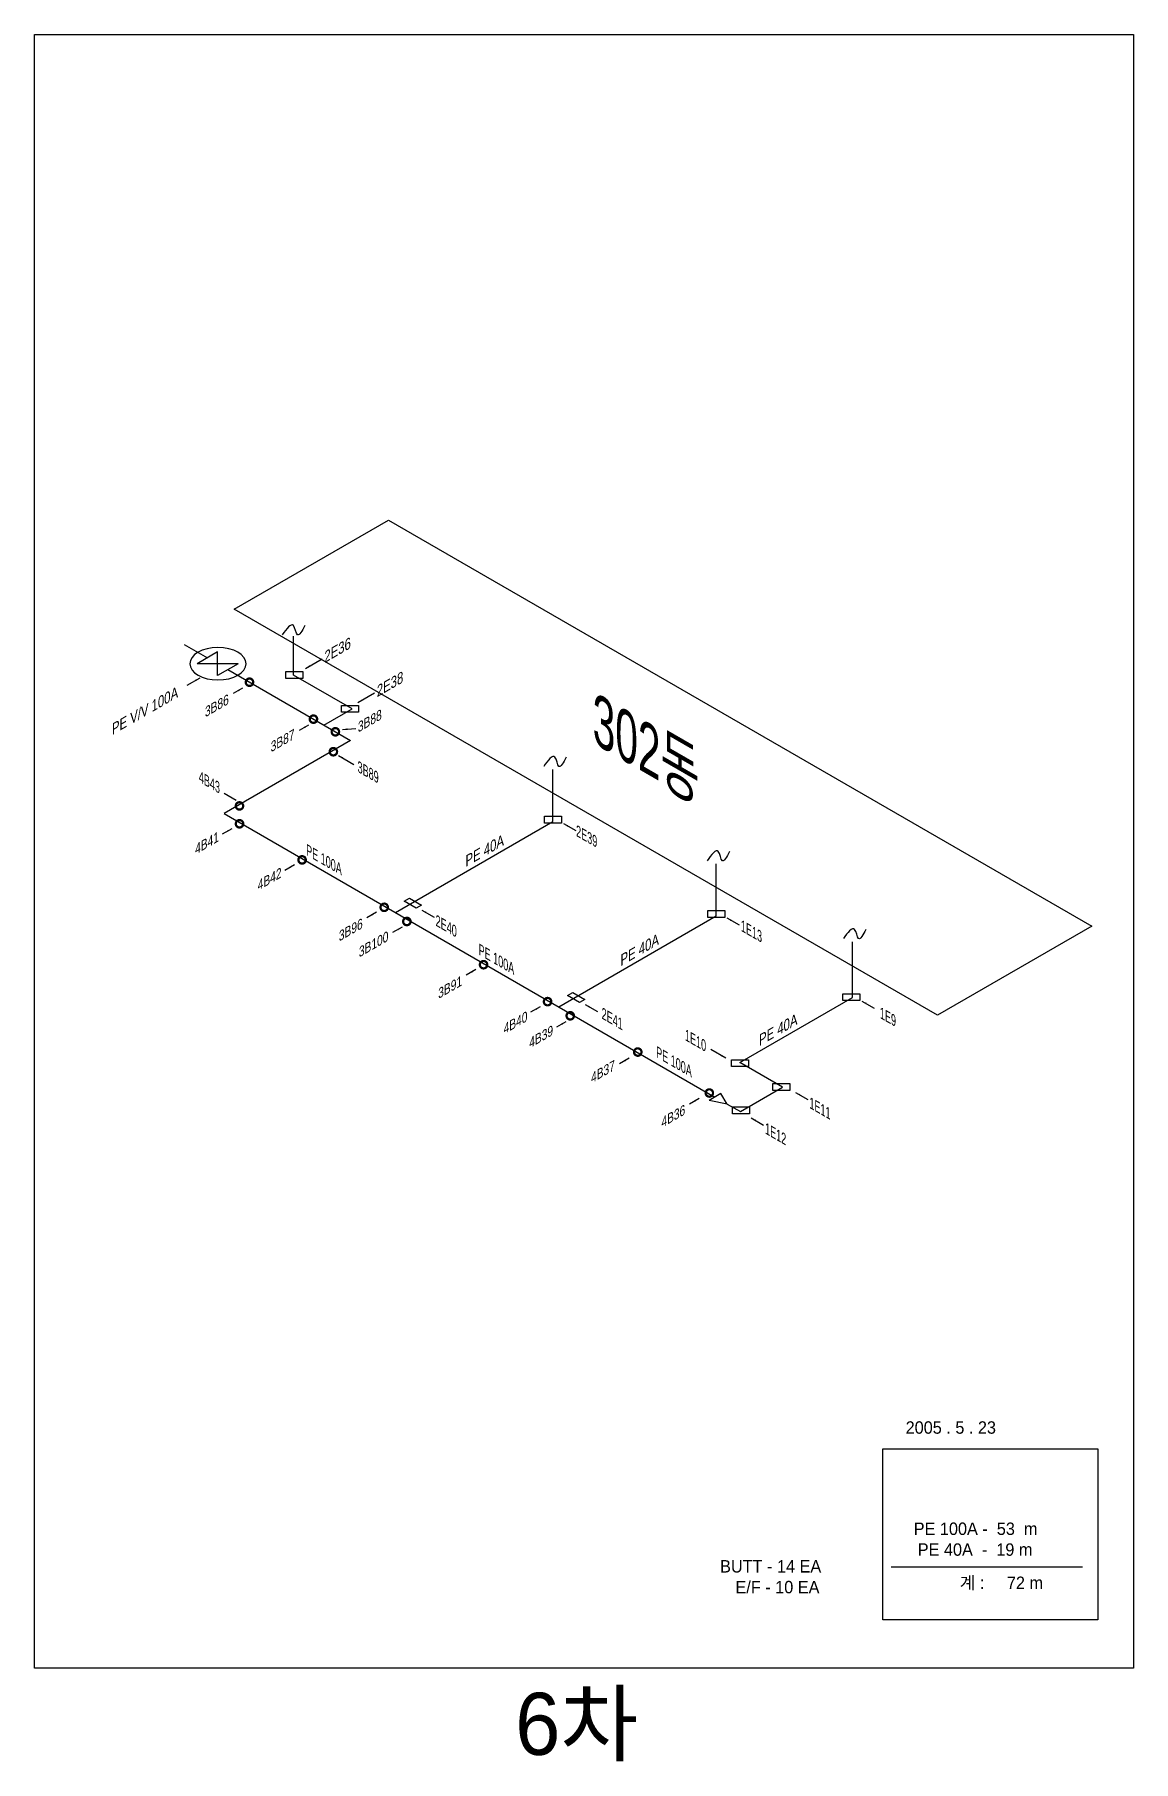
# Model space of a CAD drawing. Extents: x 207357 to 2790028, y 575219 to 1181204.
# Drawn here: x 2263430 to 2395324, y 949761 to 1157014 of the extents above; entities that cross this region are included whole.
import ezdxf

# ---------------------------------------------------------------- set-up
doc = ezdxf.new("R2010")
doc.units = 0
doc.header["$LTSCALE"] = 100
doc.layers.get('0').update_dxf_attribs({"linetype": 'CONTINUOUS'})
for name, color, linetype in [('2차ABF', 4, 'CONTINUOUS'), ('ABF', 4, 'CONTINUOUS'), ('EF', 6, 'CONTINUOUS'), ('GAS', 1, 'CONTINUOUS'), ('GTEXT', 2, 'CONTINUOUS'), ('지시선', 50, 'CONTINUOUS')]:
    doc.layers.add(name, color=color, linetype=linetype)
doc.styles.get("Standard").update_dxf_attribs({"font": 'Dotum.ttf'})
doc.dimstyles.get("Standard").update_dxf_attribs({"dimtxt": 0.18, "dimasz": 0.18, "dimexe": 0.18, "dimexo": 0.0625, "dimgap": 0.09, "dimtad": 0, "dimtih": 1, "dimtoh": 1, "dimdec": 4, "dimzin": 0, "dimdsep": 46, "dimtxsty": 'Standard', "dimcen": 0.09, "dimadec": 0, "dimazin": 0, "dimtfac": 1, "dimtdec": 4, "dimtofl": 0, "dimtmove": 0, "dimatfit": 3, "dimfxl": 0, "dimtolj": 1, "dimtzin": 0, "dimarcsym": 0})

# ---------------------------------------------------------------- blocks, each defined once
blk = doc.blocks.new('E')
at = {"layer": 'EF'}
for p, q in [((266, 588), (-1165, -238)), ((-508, -618), (924, 208)), ((924, 208), (266, 588)), ((-1165, -238), (-508, -618))]:
    blk.add_line(p, q, dxfattribs=at)

msp = doc.modelspace()

# ---------------------------------------------------------------- linework, layer by layer
for p, q in [((2287409, 1088065), (2305916, 1098751)), ((2305916, 1098751), (2390312, 1050025)), ((2371805, 1039339), (2287409, 1088065)), ((2390312, 1050025), (2371805, 1039339))]:
    msp.add_line(p, q)
at = {"layer": 'ABF', "const_width": 271}
for points in [[(2288784, 1079284, -1), (2289675, 1079284, -1)], [(2296457, 1074854, -1), (2297348, 1074854, -1)], [(2299090, 1073334, -1), (2299981, 1073334, -1)], [(2298847, 1070944, -1), (2299738, 1070944, -1)], [(2287580, 1064439, -1), (2288471, 1064439, -1)], [(2287585, 1062296, -1), (2288477, 1062296, -1)], [(2295097, 1057959, -1), (2295989, 1057959, -1)], [(2304953, 1052269, -1), (2305844, 1052269, -1)], [(2307672, 1050569, -1), (2308563, 1050569, -1)], [(2316878, 1045384, -1), (2317769, 1045384, -1)], [(2324559, 1040949, -1), (2325451, 1040949, -1)], [(2327279, 1039249, -1), (2328170, 1039249, -1)], [(2335385, 1034899, -1), (2336276, 1034899, -1)], [(2343973, 1029985, -1), (2344864, 1029985, -1)]]:
    msp.add_lwpolyline(points, format="xyb", close=True, dxfattribs=at)
at = {"layer": 'EF'}
for points in [[(2293595, 1080561), (2295636, 1080561), (2295636, 1079750), (2293595, 1079750)], [(2300281, 1076491), (2302322, 1076491), (2302322, 1075680), (2300281, 1075680)], [(2324651, 1063191), (2326692, 1063191), (2326692, 1062380), (2324651, 1062380)], [(2344257, 1051871), (2346298, 1051871), (2346298, 1051060), (2344257, 1051060)], [(2360460, 1041882), (2362502, 1041882), (2362502, 1041071), (2360460, 1041071)], [(2347083, 1033964), (2349125, 1033964), (2349125, 1033153), (2347083, 1033153)], [(2352030, 1031108), (2354071, 1031108), (2354071, 1030298), (2352030, 1030298)], [(2347184, 1028311), (2349226, 1028311), (2349226, 1027500), (2347184, 1027500)]]:
    msp.add_lwpolyline(points, close=True, dxfattribs=at)
at = {"layer": 'GAS'}
for p, q in [((2294501, 1080136), (2294501, 1084806)), ((2281370, 1083829), (2284183, 1082206)), ((2286629, 1080793), (2301369, 1072283)), ((2301533, 1076076), (2294501, 1080136)), ((2298166, 1074132), (2301533, 1076076)), ((2301369, 1072283), (2286185, 1063517)), ((2325647, 1062568), (2325647, 1068792)), ((2286185, 1063517), (2345095, 1029505)), ((2306738, 1051651), (2325647, 1062568)), ((2345254, 1051248), (2345254, 1057472)), ((2326345, 1040331), (2345254, 1051248)), ((2361613, 1041439), (2361613, 1048123)), ((2348094, 1033634), (2361613, 1041439)), ((2353218, 1030676), (2348094, 1033634)), ((2348143, 1027746), (2353218, 1030676)), ((2346576, 1028651), (2348143, 1027746))]:
    msp.add_line(p, q, dxfattribs=at)
at = {"layer": 'GTEXT'}
for p, q in [((2285406, 1082912), (2282960, 1081499)), ((2285406, 1080087), (2285406, 1082912)), ((2287852, 1081499), (2282960, 1081499)), ((2287852, 1081499), (2285406, 1080087)), ((2345805, 1029915), (2344386, 1029096)), ((2346576, 1028651), (2344386, 1029096)), ((2346576, 1028651), (2345805, 1029915)), ((2366261, 973114), (2389201, 973114))]:
    msp.add_line(p, q, dxfattribs=at)
for points in [[(2395324, 1157014), (2395324, 960941), (2263430, 960941), (2263430, 1157014)], [(2365261, 987274), (2391042, 987274), (2391042, 966769), (2365261, 966769)]]:
    msp.add_lwpolyline(points, close=True, dxfattribs=at)
at = {"layer": 'GTEXT', "ltscale": 0.6, "extrusion": (0, 0, -1)}
msp.add_ellipse((2285447, 1081504), major_axis=(-3376, 0), ratio=0.5773503, dxfattribs=at)
at = {"layer": 'GTEXT'}
for points in [[(2295853, 1086080), (2294997, 1084979), (2294508, 1086080), (2293163, 1084979)], [(2327229, 1070285), (2326373, 1069184), (2325884, 1070285), (2324539, 1069184)], [(2346836, 1058965), (2345980, 1057864), (2345491, 1058965), (2344146, 1057864)], [(2363195, 1049616), (2362339, 1048515), (2361850, 1049616), (2360505, 1048515)]]:
    msp.add_spline(points, degree=3, dxfattribs=at)

# ---------------------------------------------------------------- block references
at = {"layer": 'GAS', "xscale": -1}
for p in [(2308706, 1052783), (2328313, 1041463)]:
    msp.add_blockref('E', p, dxfattribs=at)

# ---------------------------------------------------------------- texts
at = {"layer": '2차ABF', "oblique": 30}
for s, p in [('3B86', (2283884, 1075040)), ('3B88', (2302244, 1073220)), ('3B87', (2291773, 1070845)), ('4B41', (2282704, 1058568)), ('4B42', (2290216, 1054230)), ('3B96', (2299958, 1048140)), ('3B100', (2302364, 1046225)), ('3B91', (2311883, 1041255)), ('4B40', (2319732, 1036996)), ('4B39', (2322808, 1035315)), ('4B37', (2330223, 1031111)), ('4B36', (2338668, 1025779))]:
    msp.add_text(s, height=1079.9, rotation=30, dxfattribs=at).set_placement(p)
at = {"layer": 'ABF', "oblique": 330, "width": 0.8}
for s, p in [('3B89', (2302204, 1068537)), ('4B43', (2283152, 1067337))]:
    msp.add_text(s, height=1196.2, rotation=330, dxfattribs=at).set_placement(p)
at = {"layer": 'EF', "oblique": 30}
for s, p in [('2E36', (2298218, 1081562)), ('2E38', (2304514, 1077467))]:
    msp.add_text(s, height=1199.9, rotation=30, dxfattribs=at).set_placement(p)
at = {"layer": 'EF', "oblique": 330, "width": 0.8}
for s, p in [('2E39', (2328434, 1060838)), ('2E40', (2311573, 1050073)), ('1E13', (2348214, 1049448)), ('2E41', (2331500, 1038928)), ('1E9', (2364894, 1038994)), ('1E10', (2341500, 1036337)), ('1E11', (2356436, 1028194)), ('1E12', (2351116, 1025123))]:
    msp.add_text(s, height=1196.2, rotation=330, dxfattribs=at).set_placement(p)
at = {"layer": 'GTEXT', "oblique": 30}
for s, height, p in [('PE V/V 100A', 1199.89, (2272725, 1072912)), ('PE 40A', 1199.9, (2315158, 1057078)), ('PE 40A', 1199.9, (2333760, 1045178)), ('PE 40A', 1199.9, (2350386, 1035579))]:
    msp.add_text(s, height=height, rotation=30, dxfattribs=at).set_placement(p)
at = {"layer": 'GTEXT', "oblique": 330, "width": 0.8}
for s, height, p in [('302동', 5382.9, (2330418, 1072036)), ('PE 100A', 1196.2, (2296029, 1058547)), ('PE 100A', 1196.2, (2316727, 1046597)), ('PE 100A', 1196.2, (2338040, 1034292))]:
    msp.add_text(s, height=height, rotation=330, dxfattribs=at).set_placement(p)
at = {"layer": '지시선'}
for s, height, p in [('2005 . 5 . 23', 1490.66, (2367981, 989094)), ('PE 100A -  53  m', 1490.66, (2368951, 976946)), ('PE 40A  -  19 m', 1490.66, (2369433, 974446)), ('BUTT - 14 EA', 1490.66, (2345713, 972437)), ('계 :     72 m', 1490.66, (2374470, 970461)), ('E/F - 10 EA', 1490.66, (2347558, 969942)), ('6차', 7453.3, (2321118, 950554))]:
    msp.add_text(s, height=height, dxfattribs=at).set_placement(p)

# ---------------------------------------------------------------- leaders
at = {"layer": 'GAS', "color": 2}
for points in [[(2295948, 1080941), (2297948, 1082096)], [(2283267, 1079784), (2281725, 1078894)], [(2288394, 1078574), (2287250, 1077914)], [(2302244, 1076846), (2304244, 1078001)], [(2296318, 1074139), (2295175, 1073479)], [(2300399, 1073611), (2301993, 1073731)], [(2299897, 1070501), (2301767, 1069421)], [(2287643, 1065106), (2286205, 1065936)], [(2287100, 1061701), (2285957, 1061041)], [(2326912, 1062328), (2328384, 1061478)], [(2294612, 1057364), (2293469, 1056704)], [(2304467, 1051674), (2303324, 1051014)], [(2309903, 1051938), (2311375, 1051088)], [(2346518, 1051008), (2347991, 1050158)], [(2307550, 1049894), (2306407, 1049234)], [(2316392, 1044789), (2315249, 1044129)], [(2329510, 1040618), (2330982, 1039768)], [(2362722, 1041019), (2364194, 1040169)], [(2324117, 1040329), (2322974, 1039669)], [(2327209, 1038544), (2326066, 1037884)], [(2346404, 1034165), (2344606, 1035202)], [(2334795, 1034164), (2333652, 1033504)], [(2354766, 1030059), (2356238, 1029209)], [(2343187, 1029319), (2342044, 1028659)], [(2349446, 1026988), (2350918, 1026138)]]:
    msp.add_leader(points, dimstyle='Standard', override={"dimtxt": 2.5, "dimasz": 600, "dimexe": 1.25, "dimexo": 0.625, "dimgap": 0.625, "dimtad": 1, "dimtih": 0, "dimtoh": 0, "dimzin": 8, "dimcen": 2.5, "dimclrd": 2, "dimclre": 2, "dimtofl": 1}, dxfattribs=at)

doc.saveas('drawing.dxf')
